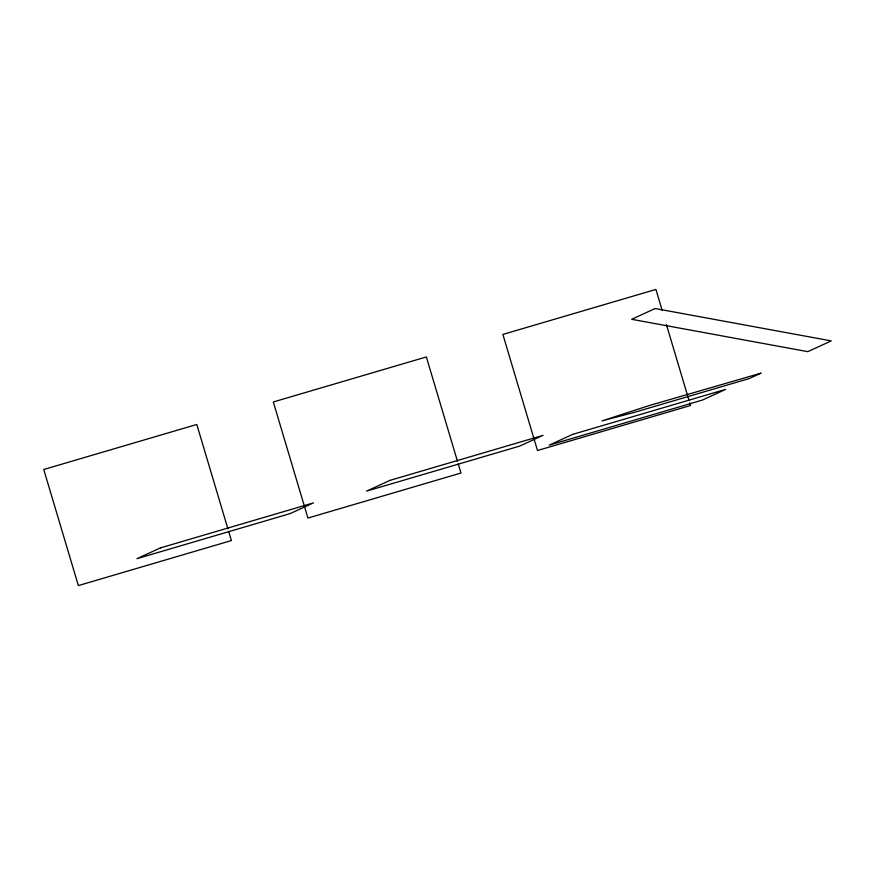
<?xml version="1.0" encoding="UTF-8"?>
<svg xmlns="http://www.w3.org/2000/svg" width="875" height="875" viewBox="0 0 875 875"><rect width="100%" height="100%" fill="white"/><g stroke="black" fill="none" stroke-linecap="round" stroke-linejoin="round"><path stroke-width="1.31" d="M662.145 310.286L655.922 289.417L502.884 334.436L537.491 450.527L690.528 405.508L689.752 402.894M666.422 324.636L688.975 400.291M457.472 461.3L426.355 356.945L273.317 401.964L307.923 518.055L460.972 473.036L458.248 463.903M227.905 528.828L196.798 424.473L43.75 469.492L78.356 585.583L231.405 540.564L228.681 531.431M655.134 308.525L631.684 319.288L807.8 351.662L831.25 340.9L655.134 308.525M160.442 547.892L136.992 558.666L290.03 513.647L313.491 502.873L160.442 547.892M390.009 480.364L366.559 491.138L519.597 446.119L543.047 435.345L390.009 480.364M572.666 434.372L549.216 445.145L702.253 400.127L725.714 389.353L572.666 434.372M760.889 373.198L749.164 378.591L634.386 412.355L601.989 420.908L649.042 405.617L760.889 373.198"/></g></svg>
